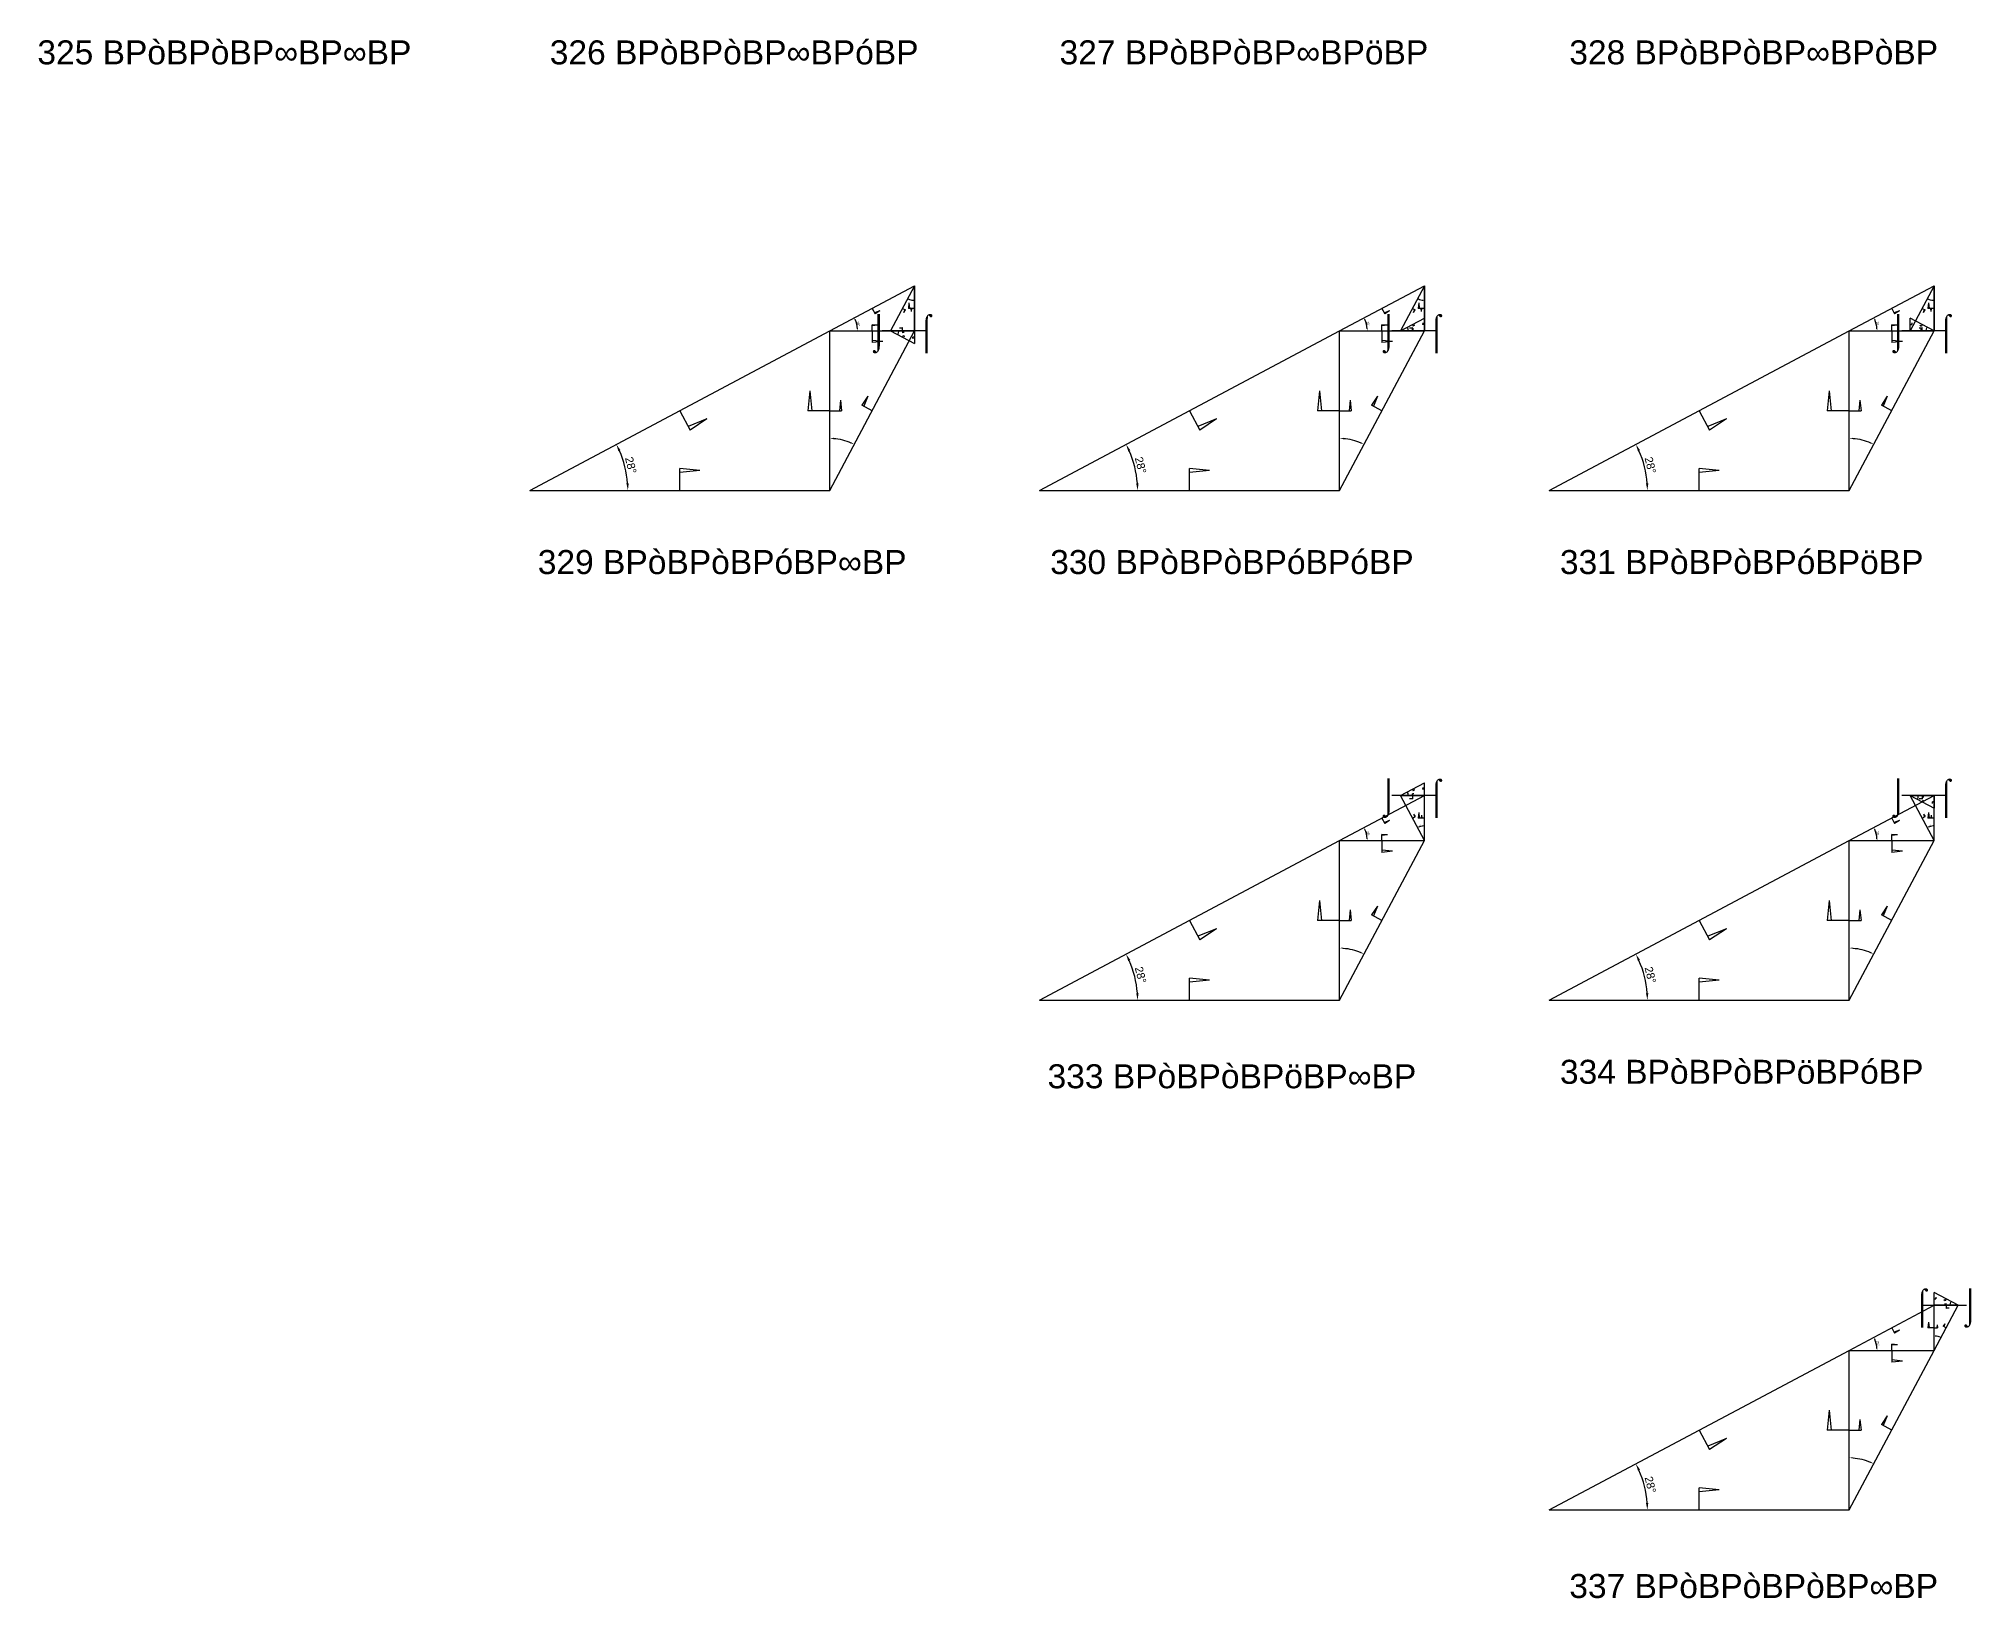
# Model space of a CAD drawing. Header units: millimetres. Extents: x 130908 to 599272, y -2842299 to 24518.
# Drawn here: x 284740 to 381353, y -2841955 to -2763982 of the extents above; entities that cross this region are included whole.
import ezdxf
from ezdxf.enums import TextEntityAlignment as Align

# ---------------------------------------------------------------- set-up
doc = ezdxf.new("R2010")
doc.units = ezdxf.units.MM
doc.header["$PDMODE"] = 35
doc.linetypes.add('DASHED', pattern=[19.05, 12.7, -6.35])
for name, color, linetype in [('BASE', 170, 'Continuous'), ('HYPOTENUSE', 20, 'Continuous'), ('PERPENDICULAR', 90, 'Continuous')]:
    doc.layers.add(name, color=color, linetype=linetype)
doc.styles.add('Arial', font='arial_0.ttf')
doc.dimstyles.new('ISO-25', dxfattribs={"dimtxt": 250, "dimasz": 100, "dimexe": 1.25, "dimexo": 0.625, "dimgap": 100, "dimtad": 1, "dimdec": 0, "dimtxsty": 'Arial', "dimcen": 2.5, "dimadec": 0, "dimazin": 0, "dimtfac": 1, "dimtdec": 0, "dimtmove": 0, "dimatfit": 3, "dimfxl": 1, "dimarcsym": 0})

# ---------------------------------------------------------------- blocks, each defined once
blk = doc.blocks.new('*D9')
at = {"color": 0, "lineweight": -2, "ltscale": 100, "transparency": 16777216}
blk.add_arc((0, 0), 4906, 4.08845, 23.91155, dxfattribs=at)
at = {"color": 0, "ltscale": 100, "transparency": 16777216}
for points in [[(4432, 1963), (4537, 2014), (4332, 2303)], [(4952, 352), (4835, 348), (4906, 0)]]:
    blk.add_solid(points, dxfattribs=at)
at = {"layer": 'Defpoints', "color": 0, "ltscale": 100, "transparency": 16777216}
for p in [(15000, 7976), (0, 0), (0, 0), (4841, 796), (15000, 0)]:
    blk.add_point(p, dxfattribs=at)
at = {"color": 0, "ltscale": 100, "transparency": 16777216, "insert": (5055, 1260), "char_height": 400, "attachment_point": 5, "rotation": 284, "style": 'Arial'}
blk.add_mtext('28°', dxfattribs=at)
blk = doc.blocks.new('SanjoyNathGeometrifyingTrigonometryFundamentalLockedSet')
at = {"color": 114, "linetype": 'DASHED', "ltscale": 100, "true_color": 0x139b48}
for p, q in [((14000, 4987.8), (13900, 3987.8)), ((14000, 4987.8), (14100, 3987.8)), ((15000, 3987.8), (13900, 3987.8))]:
    blk.add_line(p, q, dxfattribs=at)
at = {"color": 242, "linetype": 'DASHED', "ltscale": 100, "true_color": 0xcd2027}
for p, q in [((7500, 3987.8), (8016.4, 3016.6)), ((8852.4, 3574.3), (7922.5, 3193.2)), ((8852.4, 3574.3), (8016.4, 3016.6))]:
    blk.add_line(p, q, dxfattribs=at)
at = {"color": 159, "linetype": 'DASHED', "ltscale": 100, "true_color": 0x22346e}
for p, q in [((7500, 0), (7500, 1100)), ((8500, 1000), (7500, 1100)), ((8500, 1000), (7500, 900))]:
    blk.add_line(p, q, dxfattribs=at)
at = {"layer": 'BASE'}
blk.add_line((0, 0), (15000, 0), dxfattribs=at)
at = {"layer": 'HYPOTENUSE'}
blk.add_line((0, 0), (15000, 7975.6), dxfattribs=at)
at = {"layer": 'PERPENDICULAR'}
blk.add_line((15000, 0), (15000, 7975.6), dxfattribs=at)
at = {"color": 4, "ltscale": 100}
dim = blk.add_angular_dim_2l(base=(4841, 795.6), line1=((0, 0), (15000, 0)), line2=((0, 0), (15000, 7975.6)), dimstyle='ISO-25', override={"dimtxt": 400, "dimasz": 350, "dimgap": 100}, dxfattribs=at)
dim.commit()
dim.dimension.update_dxf_attribs({"geometry": '*D9', "text_midpoint": (5055.4, 1260.5)})

msp = doc.modelspace()

# ---------------------------------------------------------------- linework, layer by layer
at = {"linetype": 'DASHED', "ltscale": 70}
for p, q in [((329128, -2778593), (326730, -2778593)), ((354611, -2778593), (352213, -2778593)), ((380093, -2778593), (377696, -2778593)), ((354611, -2801821), (352213, -2801821)), ((380093, -2801821), (377696, -2801821)), ((378894, -2827304), (381292, -2827304))]:
    msp.add_line(p, q, dxfattribs=at)

# ---------------------------------------------------------------- block references
at = {"linetype": 'DASHED', "ltscale": 100}
for p, xscale, yscale, zscale in [((324287, -2778593), 0.282714919717773, 0.282714919717773, 0.282714919717773), ((349770, -2778593), 0.282714919717773, 0.282714919717773, 0.282714919717773), ((375253, -2778593), 0.282714919717773, 0.282714919717773, 0.282714919717773), ((352812, -2778593), 0.07992772583102702, 0.07992772583102702, 0.07992772583102702), ((379494, -2778593), -0.07992772583102702, 0.07992772583102702, 0.07992772583102702), ((352812, -2801821), 0.07992772583102702, 0.07992772583102702, 0.07992772583102702), ((349770, -2804076), 0.282714919717773, 0.282714919717773, 0.282714919717773), ((375253, -2804076), 0.282714919717773, 0.282714919717773, 0.282714919717773), ((380693, -2827304), -0.07992772583102702, 0.07992772583102702, 0.07992772583102702), ((375253, -2829559), 0.282714919717773, 0.282714919717773, 0.282714919717773)]:
    msp.add_blockref('SanjoyNathGeometrifyingTrigonometryFundamentalLockedSet', p, dxfattribs=dict(at, xscale=xscale, yscale=yscale, zscale=zscale))
for p, xscale, yscale, zscale, rotation in [((328528, -2776338), -0.150322189285358, 0.150322189285358, 0.150322189285358, 90), ((354011, -2776338), -0.150322189285358, 0.150322189285358, 0.150322189285358, 90), ((379494, -2776338), -0.150322189285358, 0.150322189285358, 0.150322189285358, 90), ((324287, -2786569), -0.53170943166148, 0.53170943166148, 0.53170943166148, 270), ((327329, -2778593), -0.07992772583102702, 0.07992772583102702, 0.07992772583102702, 180), ((349770, -2786569), -0.53170943166148, 0.53170943166148, 0.53170943166148, 270), ((375253, -2786569), -0.53170943166148, 0.53170943166148, 0.53170943166148, 270), ((354011, -2804076), 0.150322189285358, 0.150322189285358, 0.150322189285358, 90), ((379494, -2804076), 0.150322189285358, 0.150322189285358, 0.150322189285358, 90), ((378295, -2801821), -0.07992772583102702, 0.07992772583102702, 0.07992772583102702, 180), ((349770, -2812052), -0.53170943166148, 0.53170943166148, 0.53170943166148, 270), ((375253, -2812052), -0.53170943166148, 0.53170943166148, 0.53170943166148, 270), ((379494, -2829559), -0.150322189285358, 0.150322189285358, 0.150322189285358, 270), ((375253, -2837534), -0.53170943166148, 0.53170943166148, 0.53170943166148, 270)]:
    msp.add_blockref('SanjoyNathGeometrifyingTrigonometryFundamentalLockedSet', p, dxfattribs=dict(at, xscale=xscale, yscale=yscale, zscale=zscale, rotation=rotation))
at = {"linetype": 'DASHED'}
for p in [(309287, -2786569), (334770, -2786569), (360253, -2786569), (334770, -2812052), (360253, -2812052), (360253, -2837534)]:
    msp.add_blockref('SanjoyNathGeometrifyingTrigonometryFundamentalLockedSet', p, dxfattribs=at)

# ---------------------------------------------------------------- texts
at = {"linetype": 'DASHED', "ltscale": 100, "style": 'Arial'}
for s, p in [('325 BPòBPòBP∞BP∞BP', (294024, -2764667)), ('326 BPòBPòBP∞BPóBP', (319507, -2764667)), ('327 BPòBPòBP∞BPöBP', (344990, -2764667)), ('328 BPòBPòBP∞BPòBP', (370473, -2764667)), ('⌡', (326730, -2778593)), ('⌠', (329128, -2778593)), ('⌡', (352213, -2778593)), ('⌠', (354611, -2778593)), ('⌡', (377696, -2778593)), ('⌠', (380093, -2778593)), ('329 BPòBPòBPóBP∞BP', (318908, -2790149)), ('330 BPòBPòBPóBPóBP', (344391, -2790149)), ('331 BPòBPòBPóBPöBP', (369874, -2790149)), ('⌡', (352213, -2801821)), ('⌠', (354611, -2801821)), ('⌡', (377696, -2801821)), ('⌠', (380093, -2801821)), ('333 BPòBPòBPöBP∞BP', (344391, -2815855)), ('334 BPòBPòBPöBPóBP', (369874, -2815632)), ('⌠', (378894, -2827304)), ('⌡', (381292, -2827304)), ('337 BPòBPòBPòBP∞BP', (370473, -2841338))]:
    msp.add_text(s, height=1200, dxfattribs=at).set_placement(p, align=Align.MIDDLE_CENTER)

doc.saveas('drawing.dxf')
